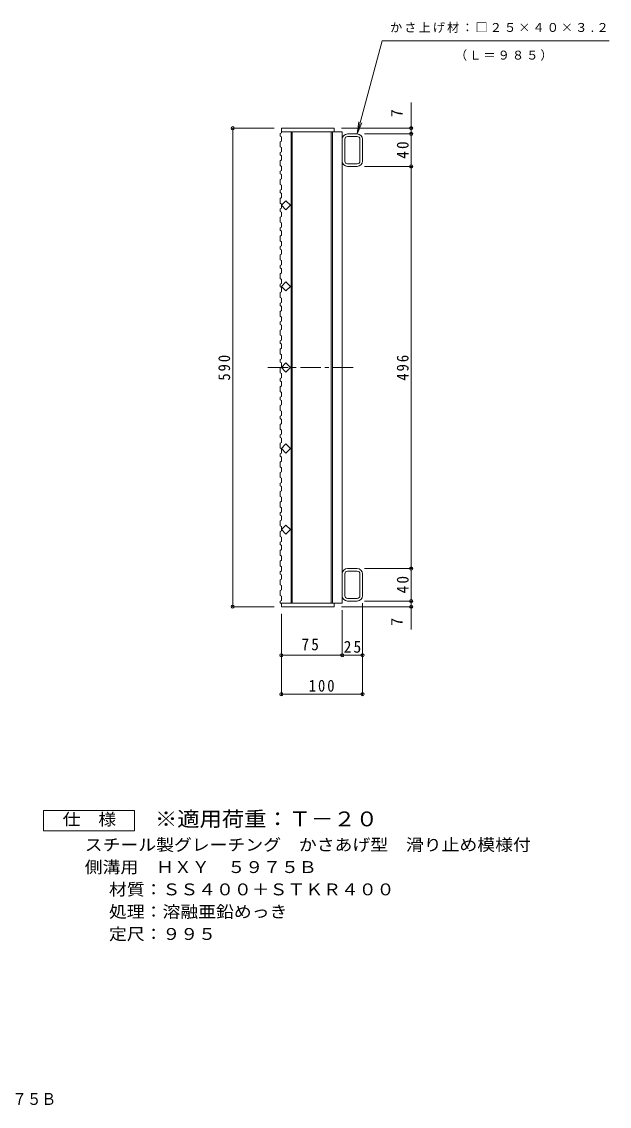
# Model space of a CAD drawing. Units: millimetres, scale not verified. Extents: x -861 to 879, y -687 to 668.
# Drawn here: x 155 to 879, y -687 to 651 of the extents above; entities that cross this region are included whole.
import ezdxf
from ezdxf.enums import TextEntityAlignment as Align

# ---------------------------------------------------------------- set-up
doc = ezdxf.new("R2010")
doc.units = ezdxf.units.MM
doc.header["$LTSCALE"] = 5
doc.header["$PDMODE"] = 32
doc.header["$PDSIZE"] = 4
doc.linetypes.add('CHAIN1', pattern=[8, 5, -1, 1, -1])
for name, color, linetype, lineweight in [('1-1_1-1ﾚｲﾔ', 2, 'Continuous', 9), ('1-2_1-2ﾚｲﾔ', 3, 'Continuous', 9), ('1-4_1-4ﾚｲﾔ', 7, 'Continuous', 9), ('F-4_F-4ﾚｲﾔ', 2, 'Continuous', 9)]:
    doc.layers.add(name, color=color, linetype=linetype, lineweight=lineweight)
doc.layers.add('F-5_F-5ﾚｲﾔ', color=2, linetype='Continuous')
doc.styles.add('ＭＳ ゴシック', font='')
doc.styles.get('ＭＳ ゴシック').set_extended_font_data('MS Gothic')

msp = doc.modelspace()

# ---------------------------------------------------------------- linework, layer by layer
at = {"layer": '1-1_1-1ﾚｲﾔ'}
for p, q in [((568.735, 512.665), (556.535, 512.665)), ((568.735, 509.465), (556.535, 509.465)), ((553.335, 479.065), (553.335, 506.265)), ((571.935, 479.065), (571.935, 506.265)), ((575.135, 479.065), (575.135, 506.265)), ((556.535, 475.865), (568.735, 475.865)), ((568.735, 472.665), (556.535, 472.665)), ((568.735, -23.335), (556.535, -23.335)), ((556.535, -26.535), (568.735, -26.535)), ((553.335, -29.735), (553.335, -56.935)), ((571.935, -29.735), (571.935, -56.935)), ((575.135, -29.735), (575.135, -56.935)), ((568.735, -60.135), (556.535, -60.135)), ((568.735, -63.335), (556.535, -63.335))]:
    msp.add_line(p, q, dxfattribs=at)
for centre, radius, start, end in [((556.535, 506.265), 6.4, 90, 180), ((556.535, 506.265), 3.2, 90, 180), ((568.735, 506.265), 6.4, 0, 90), ((568.735, 506.265), 3.2, 0, 90), ((556.535, 479.065), 6.4, 180, 270), ((556.535, 479.065), 3.2, 180, 270), ((568.735, 479.065), 6.4, 270, 0), ((568.735, 479.065), 3.2, 270, 0), ((556.535, -29.735), 6.4, 90, 180), ((556.535, -29.735), 3.2, 90, 180), ((568.735, -29.735), 6.4, 0, 90), ((568.735, -29.735), 3.2, 0, 90), ((556.535, -56.935), 6.4, 180, 270), ((556.535, -56.935), 3.2, 180, 270), ((568.735, -56.935), 3.2, 270, 0), ((568.735, -56.935), 6.4, 270, 0)]:
    msp.add_arc(centre, radius, start, end, dxfattribs=at)
at = {"layer": '1-2_1-2ﾚｲﾔ'}
for p, q in [((473.635, 513.022), (475.135, 514.022)), ((473.635, 513.022), (473.635, 510.022)), ((473.635, 510.022), (475.135, 509.022)), ((475.135, 519.665), (475.135, 514.022)), ((475.135, 519.665), (540.135, 519.665)), ((475.135, 515.165), (550.135, 515.165)), ((475.135, 509.022), (475.135, 503.909)), ((487.135, 124.665), (487.135, 515.165)), ((488.635, 124.665), (488.635, 515.165)), ((536.635, 515.165), (536.635, 154.665)), ((538.135, 515.165), (538.135, 154.665)), ((540.135, 519.665), (540.135, 515.165)), ((550.135, 515.165), (550.135, 154.665)), ((473.635, 502.909), (475.135, 503.909)), ((473.635, 502.909), (473.635, 496.909)), ((473.635, 496.909), (475.135, 495.909)), ((475.135, 490.796), (475.135, 495.909)), ((473.635, 489.796), (475.135, 490.796)), ((473.635, 489.796), (473.635, 486.796)), ((473.635, 486.796), (475.135, 485.796)), ((475.135, 485.796), (475.135, 480.683)), ((473.635, 479.683), (475.135, 480.683)), ((473.635, 479.683), (473.635, 473.683)), ((473.635, 473.683), (475.135, 472.683)), ((475.135, 467.57), (475.135, 472.683)), ((473.635, 466.57), (475.135, 467.57)), ((473.635, 466.57), (473.635, 463.57)), ((473.635, 463.57), (475.135, 462.57)), ((473.635, 456.457), (475.135, 457.457)), ((473.635, 456.457), (473.635, 450.457)), ((475.135, 462.57), (475.135, 457.457)), ((473.635, 450.457), (475.135, 449.457)), ((473.635, 443.344), (475.135, 444.344)), ((473.635, 443.344), (473.635, 440.344)), ((475.135, 444.344), (475.135, 449.457)), ((473.635, 440.344), (475.135, 439.344)), ((473.635, 433.231), (475.135, 434.231)), ((473.635, 433.231), (473.635, 427.231)), ((475.135, 439.344), (475.135, 434.231)), ((473.635, 427.231), (475.135, 426.231)), ((473.635, 420.118), (475.135, 421.118)), ((473.635, 420.118), (473.635, 417.118)), ((473.635, 417.118), (475.135, 416.118)), ((475.135, 421.118), (475.135, 426.231)), ((475.135, 416.118), (475.135, 411.005)), ((473.635, 410.005), (475.135, 411.005)), ((473.635, 410.005), (473.635, 404.005)), ((473.635, 404.005), (475.135, 403.005)), ((475.135, 397.892), (475.135, 403.005)), ((473.635, 396.892), (475.135, 397.892)), ((475.135, 392.892), (475.135, 387.779)), ((473.635, 386.779), (475.135, 387.779)), ((473.635, 386.779), (473.635, 380.779)), ((473.635, 380.779), (475.135, 379.779)), ((473.635, 373.666), (475.135, 374.666)), ((475.135, 374.666), (475.135, 379.779)), ((473.635, 363.553), (475.135, 364.553)), ((473.635, 363.553), (473.635, 357.553)), ((475.135, 369.666), (475.135, 364.553)), ((473.635, 357.553), (475.135, 356.553)), ((473.635, 350.44), (475.135, 351.44)), ((475.135, 351.44), (475.135, 356.553)), ((473.635, 340.326), (475.135, 341.327)), ((473.635, 340.326), (473.635, 334.326)), ((475.135, 346.44), (475.135, 341.327)), ((473.635, 334.326), (475.135, 333.326)), ((473.635, 327.213), (475.135, 328.213)), ((475.135, 328.213), (475.135, 333.326)), ((475.135, 323.213), (475.135, 318.1)), ((473.635, 317.1), (475.135, 318.1)), ((473.635, 317.1), (473.635, 311.1)), ((473.635, 311.1), (475.135, 310.1)), ((475.135, 304.987), (475.135, 310.1)), ((473.635, 303.987), (475.135, 304.987)), ((473.635, 293.874), (475.135, 294.874)), ((475.135, 299.987), (475.135, 294.874)), ((473.635, 293.874), (473.635, 287.874)), ((473.635, 287.874), (475.135, 286.874)), ((473.635, 280.761), (475.135, 281.761)), ((475.135, 281.761), (475.135, 286.874)), ((473.635, 270.648), (475.135, 271.648)), ((473.635, 270.648), (473.635, 264.648)), ((475.135, 276.761), (475.135, 271.648)), ((473.635, 264.648), (475.135, 263.648)), ((473.635, 257.535), (475.135, 258.535)), ((475.135, 258.535), (475.135, 263.648)), ((473.635, 247.422), (475.135, 248.422)), ((473.635, 247.422), (473.635, 241.422)), ((473.635, 241.422), (475.135, 240.422)), ((475.135, 253.535), (475.135, 248.422)), ((473.635, 234.309), (475.135, 235.309)), ((475.135, 235.309), (475.135, 240.422)), ((475.135, 230.309), (475.135, 225.196)), ((473.635, 224.196), (475.135, 225.196)), ((473.635, 224.196), (473.635, 218.196)), ((473.635, 218.196), (475.135, 217.196)), ((475.135, 212.083), (475.135, 217.196)), ((473.635, 211.083), (475.135, 212.083)), ((473.635, 200.97), (475.135, 201.97)), ((473.635, 200.97), (473.635, 194.97)), ((475.135, 207.083), (475.135, 201.97)), ((473.635, 194.97), (475.135, 193.97)), ((473.635, 187.857), (475.135, 188.857)), ((475.135, 188.857), (475.135, 193.97)), ((473.635, 177.743), (475.135, 178.744)), ((473.635, 177.743), (473.635, 171.744)), ((475.135, 183.857), (475.135, 178.744)), ((473.635, 171.744), (475.135, 170.744)), ((473.635, 164.631), (475.135, 165.631)), ((475.135, 165.631), (475.135, 170.744)), ((475.135, 160.631), (475.135, 155.517)), ((473.635, 154.517), (475.135, 155.517)), ((473.635, 154.517), (473.635, 148.517)), ((473.635, 148.517), (475.135, 147.517)), ((475.135, 142.404), (475.135, 147.517)), ((536.635, -65.835), (536.635, 154.665)), ((538.135, -65.835), (538.135, 154.665)), ((550.135, -65.835), (550.135, 154.665)), ((473.635, 141.404), (475.135, 142.404)), ((475.135, 137.404), (475.135, 132.291)), ((473.635, 131.291), (475.135, 132.291)), ((473.635, 131.291), (473.635, 125.291)), ((473.635, 125.291), (475.135, 124.291)), ((475.135, 119.178), (475.135, 124.291)), ((487.135, 124.665), (487.135, -65.835)), ((488.635, 124.665), (488.635, -65.835)), ((473.635, 118.178), (475.135, 119.178)), ((473.635, 108.065), (475.135, 109.065)), ((473.635, 108.065), (473.635, 102.065)), ((475.135, 114.178), (475.135, 109.065)), ((473.635, 102.065), (475.135, 101.065)), ((473.635, 94.952), (475.135, 95.952)), ((473.635, 94.952), (473.635, 88.952)), ((475.135, 101.065), (475.135, 95.952)), ((473.635, 88.952), (475.135, 87.952)), ((473.635, 81.839), (475.135, 82.839)), ((475.135, 82.839), (475.135, 87.952)), ((473.635, 71.726), (475.135, 72.726)), ((473.635, 71.726), (473.635, 65.726)), ((475.135, 77.839), (475.135, 72.726)), ((473.635, 65.726), (475.135, 64.726)), ((473.635, 58.613), (475.135, 59.613)), ((473.635, 58.613), (473.635, 52.613)), ((475.135, 64.726), (475.135, 59.613)), ((473.635, 52.613), (475.135, 51.613)), ((473.635, 45.5), (475.135, 46.5)), ((475.135, 46.5), (475.135, 51.613)), ((475.135, 41.5), (475.135, 36.387)), ((473.635, 35.387), (475.135, 36.387)), ((473.635, 35.387), (473.635, 29.387)), ((473.635, 29.387), (475.135, 28.387)), ((475.135, 28.387), (475.135, 23.274)), ((473.635, 22.274), (475.135, 23.274)), ((473.635, 22.274), (473.635, 16.274)), ((473.635, 16.274), (475.135, 15.274)), ((475.135, 10.161), (475.135, 15.274)), ((473.635, 9.161), (475.135, 10.161)), ((473.635, -0.952), (475.135, 0.048)), ((475.135, 5.161), (475.135, 0.048)), ((473.635, -0.952), (473.635, -6.952)), ((473.635, -6.952), (475.135, -7.952)), ((473.635, -14.065), (475.135, -13.065)), ((475.135, -7.952), (475.135, -13.065)), ((473.635, -14.065), (473.635, -20.065)), ((473.635, -20.065), (475.135, -21.066)), ((473.635, -27.179), (475.135, -26.178)), ((475.135, -26.178), (475.135, -21.066)), ((473.635, -37.292), (475.135, -36.291)), ((473.635, -37.292), (473.635, -43.292)), ((475.135, -31.179), (475.135, -36.291)), ((473.635, -43.292), (475.135, -44.292)), ((473.635, -50.405), (475.135, -49.405)), ((473.635, -50.405), (473.635, -56.405)), ((475.135, -44.292), (475.135, -49.405)), ((473.635, -56.405), (475.135, -57.405)), ((473.635, -63.518), (475.135, -62.518)), ((473.635, -63.518), (473.635, -65.835)), ((475.135, -65.835), (473.635, -65.835)), ((475.135, -62.518), (475.135, -57.405)), ((475.135, -65.835), (475.135, -70.335)), ((475.135, -65.835), (550.135, -65.835)), ((540.135, -70.335), (540.135, -65.835)), ((475.135, -70.335), (540.135, -70.335))]:
    msp.add_line(p, q, dxfattribs=at)
at = {"layer": '1-2_1-2ﾚｲﾔ', "linetype": 'CHAIN1'}
msp.add_line((458.576, 224.665), (567.276, 224.665), dxfattribs=at)
at = {"layer": '1-2_1-2ﾚｲﾔ'}
for points in [[(486.449, 424.665), (480.792, 419.008), (475.135, 424.665), (480.792, 430.322)], [(486.449, 324.665), (480.792, 319.008), (475.135, 324.665), (480.792, 330.322)], [(486.449, 224.665), (480.792, 219.008), (475.135, 224.665), (480.792, 230.322)], [(486.449, 124.665), (480.792, 119.008), (475.135, 124.665), (480.792, 130.322)], [(486.449, 24.665), (480.792, 30.322), (475.135, 24.665), (480.792, 19.008)]]:
    msp.add_lwpolyline(points, close=True, dxfattribs=at)
for points in [[(473.635, 396.892), (473.635, 393.892), (475.135, 392.892)], [(473.635, 373.666), (473.635, 370.666), (475.135, 369.666)], [(473.635, 350.44), (473.635, 347.44), (475.135, 346.44)], [(473.635, 327.213), (473.635, 324.213), (475.135, 323.213)], [(473.635, 303.987), (473.635, 300.987), (475.135, 299.987)], [(473.635, 280.761), (473.635, 277.761), (475.135, 276.761)], [(473.635, 257.535), (473.635, 254.535), (475.135, 253.535)], [(473.635, 234.309), (473.635, 231.309), (475.135, 230.309)], [(473.635, 211.083), (473.635, 208.083), (475.135, 207.083)], [(473.635, 187.857), (473.635, 184.857), (475.135, 183.857)], [(473.635, 164.631), (473.635, 161.631), (475.135, 160.631)], [(473.635, 141.404), (473.635, 138.404), (475.135, 137.404)], [(473.635, 118.178), (473.635, 115.178), (475.135, 114.178)], [(473.635, 81.839), (473.635, 78.839), (475.135, 77.839)], [(473.635, 45.5), (473.635, 42.5), (475.135, 41.5)], [(473.635, 9.161), (473.635, 6.161), (475.135, 5.161)], [(473.635, -27.179), (473.635, -30.178), (475.135, -31.179)]]:
    msp.add_lwpolyline(points, dxfattribs=at)
at = {"layer": '1-4_1-4ﾚｲﾔ'}
for p, q in [((635.135, -98.516), (635.135, 551.546)), ((568.735, 512.665), (570.693, 527.537)), ((568.735, 512.665), (574.475, 526.523)), ((466.135, 519.665), (413.335, 519.665)), ((415.135, -70.335), (415.135, 519.665)), ((549.135, 519.665), (636.935, 519.665)), ((577.735, 512.665), (636.935, 512.665)), ((577.735, 472.665), (636.935, 472.665)), ((577.735, -23.335), (636.935, -23.335)), ((575.135, -65.935), (575.135, -180.135)), ((577.735, -63.335), (636.935, -63.335)), ((466.135, -70.335), (413.335, -70.335)), ((475.135, -79.335), (475.135, -180.135)), ((549.135, -70.335), (636.935, -70.335)), ((550.135, -74.835), (550.135, -132.135)), ((475.135, -130.335), (575.135, -130.335)), ((475.135, -178.335), (575.135, -178.335))]:
    msp.add_line(p, q, dxfattribs=at)
msp.add_lwpolyline([(568.735, 512.665), (599.549, 627.665), (879.397, 627.665)], dxfattribs=at)
for p in [(415.135, 519.665), (635.135, 519.665), (635.135, 512.665), (635.135, 472.665), (635.135, -23.335), (635.135, -63.335), (415.135, -70.335), (635.135, -70.335), (475.135, -130.335), (550.135, -130.335), (575.135, -130.335), (475.135, -178.335), (575.135, -178.335)]:
    msp.add_point(p, dxfattribs=at)
at = {"layer": 'F-4_F-4ﾚｲﾔ'}
msp.add_lwpolyline([(181.716, -346.756), (181.716, -321.756), (294.216, -321.756), (294.216, -346.756)], close=True, dxfattribs=at)

# ---------------------------------------------------------------- texts
at = {"layer": '1-4_1-4ﾚｲﾔ', "color": 2, "style": 'ＭＳ ゴシック'}
for p in [(629.135, 533.168), (629.135, -94.055)]:
    msp.add_text('7', height=14.66, rotation=90, dxfattribs=at).set_placement(p, align=Align.BOTTOM_LEFT)
at = {"layer": '1-4_1-4ﾚｲﾔ', "char_height": 11, "attachment_point": 7, "style": 'ＭＳ ゴシック'}
for s, insert in [('\\T1.17;かさ上げ材：□２５×４０×３.２', (609.179, 637.316)), ('\\T1.17;（Ｌ＝９８５）', (689.153, 602.952))]:
    msp.add_mtext(s, dxfattribs=dict(at, insert=insert))
at = {"layer": '1-4_1-4ﾚｲﾔ', "color": 2, "char_height": 14.66, "attachment_point": 7, "rotation": 90, "style": 'ＭＳ ゴシック'}
for s, insert in [('\\T1.27;\\W0.95;40', (632.135, 482.04)), ('\\T1.27;\\W0.9;590', (412.135, 208.415)), ('\\T1.27;\\W0.9;496', (632.135, 208.415)), ('\\T1.27;\\W0.95;40', (632.135, -53.96))]:
    msp.add_mtext(s, dxfattribs=dict(at, insert=insert))
at = {"layer": '1-4_1-4ﾚｲﾔ', "color": 2, "char_height": 14.66, "attachment_point": 7, "style": 'ＭＳ ゴシック'}
for s, insert in [('\\T1.27;\\W0.95;75', (499.885, -124.335)), ('\\T1.27;\\W0.95;25', (552.01, -127.335)), ('\\T1.27;\\W0.9;100', (508.885, -175.335))]:
    msp.add_mtext(s, dxfattribs=dict(at, insert=insert))
at = {"layer": 'F-4_F-4ﾚｲﾔ', "style": 'ＭＳ ゴシック', "width": 1.1}
for s, p in [('仕\u3000様', (205.466, -344.256)), ('スチール製グレーチング\u3000かさあげ型\u3000滑り止め模様付', (232.76, -375.716)), ('側溝用\u3000ＨＸＹ\u3000５９７５Ｂ', (232.76, -403.217)), ('材質：ＳＳ４００＋ＳＴＫＲ４００', (262.617, -430.715)), ('処理：溶融亜鉛めっき', (262.617, -458.216)), ('定尺：９９５', (262.617, -485.716))]:
    msp.add_text(s, height=14.66, dxfattribs=at).set_placement(p, align=Align.BOTTOM_LEFT)
at = {"layer": 'F-5_F-5ﾚｲﾔ', "color": 3, "style": 'ＭＳ ゴシック', "width": 1.1}
msp.add_text('※適用荷重：Ｔ－２０', height=18.33, dxfattribs=at).set_placement((319.216, -346.756), align=Align.BOTTOM_LEFT)
at = {"layer": 'F-5_F-5ﾚｲﾔ', "style": 'ＭＳ ゴシック', "width": 0.9}
msp.add_text('側溝用\u3000ＨＸＹ\u3000５９７５Ｂ', height=14.66, dxfattribs=at).set_placement((-36.545, -689.202), align=Align.BOTTOM_LEFT)

doc.saveas('drawing.dxf')
